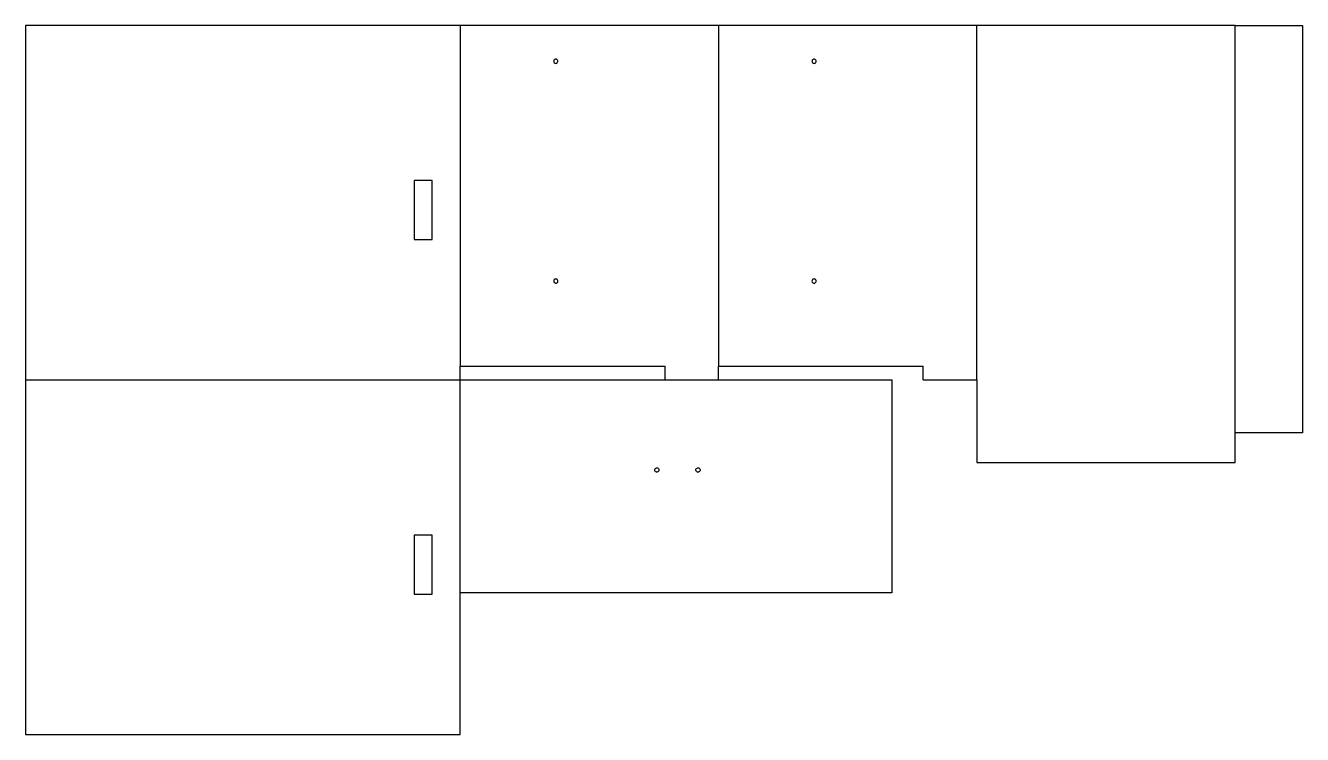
# Model space of a CAD drawing. Extents: x -481 to 449, y -250 to 266.
import ezdxf

# ---------------------------------------------------------------- set-up
doc = ezdxf.new("R2010")
doc.units = 0
doc.header["$MEASUREMENT"] = 0
doc.layers.get('0').update_dxf_attribs({"linetype": 'CONTINUOUS'})

msp = doc.modelspace()

# ---------------------------------------------------------------- linework, layer by layer
for p, q in [((-164.47, 265.6), (-480.97, 265.6)), ((-480.97, 265.6), (-480.97, 7.6)), ((-164.47, 265.6), (-164.47, 17.6)), ((23.53, 265.6), (-164.47, 265.6)), ((23.53, 265.6), (23.53, 17.6)), ((211.53, 265.6), (23.53, 265.6)), ((399.53, 265.6), (211.53, 265.6)), ((211.53, 7.6), (211.53, 265.6)), ((399.53, -30.9), (399.53, 265.6)), ((399.53, 265.6), (448.53, 265.6)), ((448.53, 265.6), (448.53, -30.9)), ((-96.46, 240), (-96.52, 239.6)), ((-96.52, 239.6), (-96.46, 239.2)), ((-96.31, 240.37), (-96.46, 240)), ((-96.46, 239.2), (-96.31, 238.82)), ((-96.06, 240.69), (-96.31, 240.37)), ((-96.31, 238.82), (-96.06, 238.5)), ((-95.74, 240.94), (-96.06, 240.69)), ((-96.06, 238.5), (-95.74, 238.26)), ((-95.37, 241.1), (-95.74, 240.94)), ((-95.74, 238.26), (-95.37, 238.1)), ((-94.97, 241.15), (-95.37, 241.1)), ((-95.37, 238.1), (-94.97, 238.05)), ((-94.56, 241.1), (-94.97, 241.15)), ((-94.97, 238.05), (-94.56, 238.1)), ((-94.19, 240.94), (-94.56, 241.1)), ((-94.56, 238.1), (-94.19, 238.26)), ((-93.87, 240.69), (-94.19, 240.94)), ((-94.19, 238.26), (-93.87, 238.5)), ((-93.62, 240.37), (-93.87, 240.69)), ((-93.87, 238.5), (-93.62, 238.82)), ((-93.47, 240), (-93.62, 240.37)), ((-93.62, 238.82), (-93.47, 239.2)), ((-93.42, 239.6), (-93.47, 240)), ((-93.47, 239.2), (-93.42, 239.6)), ((91.54, 240), (91.48, 239.6)), ((91.48, 239.6), (91.54, 239.2)), ((91.69, 240.37), (91.54, 240)), ((91.54, 239.2), (91.69, 238.82)), ((91.94, 240.69), (91.69, 240.37)), ((91.69, 238.82), (91.94, 238.5)), ((92.26, 240.94), (91.94, 240.69)), ((91.94, 238.5), (92.26, 238.26)), ((92.63, 241.1), (92.26, 240.94)), ((92.26, 238.26), (92.63, 238.1)), ((93.03, 241.15), (92.63, 241.1)), ((92.63, 238.1), (93.03, 238.05)), ((93.44, 241.1), (93.03, 241.15)), ((93.03, 238.05), (93.44, 238.1)), ((93.81, 240.94), (93.44, 241.1)), ((93.44, 238.1), (93.81, 238.26)), ((94.13, 240.69), (93.81, 240.94)), ((93.81, 238.26), (94.13, 238.5)), ((94.38, 240.37), (94.13, 240.69)), ((94.13, 238.5), (94.38, 238.82)), ((94.53, 240), (94.38, 240.37)), ((94.38, 238.82), (94.53, 239.2)), ((94.58, 239.6), (94.53, 240)), ((94.53, 239.2), (94.58, 239.6)), ((-197.97, 152.76), (-197.97, 109.76)), ((-184.87, 152.76), (-197.97, 152.76)), ((-184.87, 109.76), (-184.87, 152.76)), ((-197.97, 109.76), (-184.87, 109.76)), ((-96.47, 79.97), (-96.51, 79.57)), ((-96.51, 79.57), (-96.45, 79.17)), ((-96.32, 80.35), (-96.47, 79.97)), ((-96.45, 79.17), (-96.29, 78.8)), ((-96.08, 80.67), (-96.32, 80.35)), ((-96.29, 78.8), (-96.04, 78.48)), ((-95.77, 80.93), (-96.08, 80.67)), ((-96.04, 78.48), (-95.71, 78.24)), ((-95.4, 81.09), (-95.77, 80.93)), ((-95.71, 78.24), (-95.34, 78.09)), ((-95, 81.15), (-95.4, 81.09)), ((-95.34, 78.09), (-94.93, 78.05)), ((-94.59, 81.1), (-95, 81.15)), ((-94.93, 78.05), (-94.53, 78.11)), ((-94.22, 80.96), (-94.59, 81.1)), ((-94.53, 78.11), (-94.16, 78.27)), ((-93.89, 80.72), (-94.22, 80.96)), ((-94.16, 78.27), (-93.85, 78.52)), ((-93.64, 80.4), (-93.89, 80.72)), ((-93.85, 78.52), (-93.61, 78.85)), ((-93.48, 80.03), (-93.64, 80.4)), ((-93.61, 78.85), (-93.46, 79.23)), ((-93.42, 79.63), (-93.48, 80.03)), ((-93.46, 79.23), (-93.42, 79.63)), ((91.53, 79.97), (91.49, 79.57)), ((91.49, 79.57), (91.55, 79.17)), ((91.68, 80.35), (91.53, 79.97)), ((91.55, 79.17), (91.71, 78.8)), ((91.92, 80.67), (91.68, 80.35)), ((91.71, 78.8), (91.96, 78.48)), ((92.23, 80.93), (91.92, 80.67)), ((91.96, 78.48), (92.29, 78.24)), ((92.6, 81.09), (92.23, 80.93)), ((92.29, 78.24), (92.66, 78.09)), ((93, 81.15), (92.6, 81.09)), ((92.66, 78.09), (93.07, 78.05)), ((93.41, 81.1), (93, 81.15)), ((93.07, 78.05), (93.47, 78.11)), ((93.78, 80.96), (93.41, 81.1)), ((93.47, 78.11), (93.84, 78.27)), ((94.11, 80.72), (93.78, 80.96)), ((93.84, 78.27), (94.15, 78.52)), ((94.36, 80.4), (94.11, 80.72)), ((94.15, 78.52), (94.39, 78.85)), ((94.52, 80.03), (94.36, 80.4)), ((94.39, 78.85), (94.54, 79.23)), ((94.58, 79.63), (94.52, 80.03)), ((94.54, 79.23), (94.58, 79.63)), ((-164.47, 17.6), (-15.47, 17.6)), ((-164.47, 7.6), (-164.47, 17.6)), ((-15.47, 7.6), (-15.47, 17.6)), ((23.53, 17.6), (172.53, 17.6)), ((23.53, 7.6), (23.53, 17.6)), ((172.53, 7.6), (172.53, 17.6)), ((-480.97, 7.6), (-164.47, 7.6)), ((-480.97, 7.6), (-480.97, -250.4)), ((-164.47, -147.4), (-164.47, 7.6)), ((-164.47, 7.6), (-15.47, 7.6)), ((-15.47, 7.6), (23.53, 7.6)), ((23.53, 7.6), (149.53, 7.6)), ((149.53, 7.6), (149.53, -147.4)), ((172.53, 7.6), (211.53, 7.6)), ((211.53, 7.6), (211.53, -52.4)), ((448.53, -30.9), (399.53, -30.9)), ((399.53, -52.4), (399.53, -30.9)), ((211.53, -52.4), (399.53, -52.4)), ((-23.01, -57.75), (-22.91, -57.35)), ((-23, -58.15), (-23.01, -57.75)), ((-22.88, -58.54), (-23, -58.15)), ((-22.91, -57.35), (-22.72, -57)), ((-22.67, -58.88), (-22.88, -58.54)), ((-22.72, -57), (-22.45, -56.7)), ((-22.37, -59.16), (-22.67, -58.88)), ((-22.45, -56.7), (-22.1, -56.49)), ((-22.01, -59.35), (-22.37, -59.16)), ((-22.1, -56.49), (-21.71, -56.37)), ((-21.62, -59.44), (-22.01, -59.35)), ((-21.71, -56.37), (-21.31, -56.36)), ((-21.22, -59.43), (-21.62, -59.44)), ((-21.31, -56.36), (-20.92, -56.45)), ((-20.83, -59.31), (-21.22, -59.43)), ((-20.92, -56.45), (-20.56, -56.64)), ((-20.48, -59.1), (-20.83, -59.31)), ((-20.56, -56.64), (-20.26, -56.92)), ((-20.21, -58.81), (-20.48, -59.1)), ((-20.26, -56.92), (-20.05, -57.27)), ((-20.02, -58.45), (-20.21, -58.81)), ((-20.05, -57.27), (-19.94, -57.65)), ((-19.92, -58.06), (-20.02, -58.45)), ((-19.94, -57.65), (-19.92, -58.06)), ((6.99, -57.81), (7.06, -57.41)), ((7.02, -58.21), (6.99, -57.81)), ((7.15, -58.6), (7.02, -58.21)), ((7.06, -57.41), (7.24, -57.05)), ((7.38, -58.93), (7.15, -58.6)), ((7.24, -57.05), (7.5, -56.74)), ((7.68, -59.2), (7.38, -58.93)), ((7.5, -56.74), (7.84, -56.52)), ((8.05, -59.37), (7.68, -59.2)), ((7.84, -56.52), (8.22, -56.38)), ((8.44, -59.45), (8.05, -59.37)), ((8.22, -56.38), (8.63, -56.35)), ((8.85, -59.42), (8.44, -59.45)), ((8.63, -56.35), (9.02, -56.43)), ((9.23, -59.29), (8.85, -59.42)), ((9.02, -56.43), (9.39, -56.61)), ((9.56, -59.06), (9.23, -59.29)), ((9.39, -56.61), (9.69, -56.87)), ((9.83, -58.75), (9.56, -59.06)), ((9.69, -56.87), (9.92, -57.21)), ((10.01, -58.39), (9.83, -58.75)), ((9.92, -57.21), (10.05, -57.59)), ((10.08, -57.99), (10.01, -58.39)), ((10.05, -57.59), (10.08, -57.99)), ((-184.87, -105.24), (-197.97, -105.24)), ((-197.97, -105.24), (-197.97, -148.24)), ((-184.87, -148.24), (-184.87, -105.24)), ((-197.97, -148.24), (-184.87, -148.24)), ((149.53, -147.4), (-164.47, -147.4)), ((-164.47, -250.4), (-164.47, -147.4)), ((-480.97, -250.4), (-164.47, -250.4))]:
    msp.add_line(p, q)

doc.saveas('drawing.dxf')
